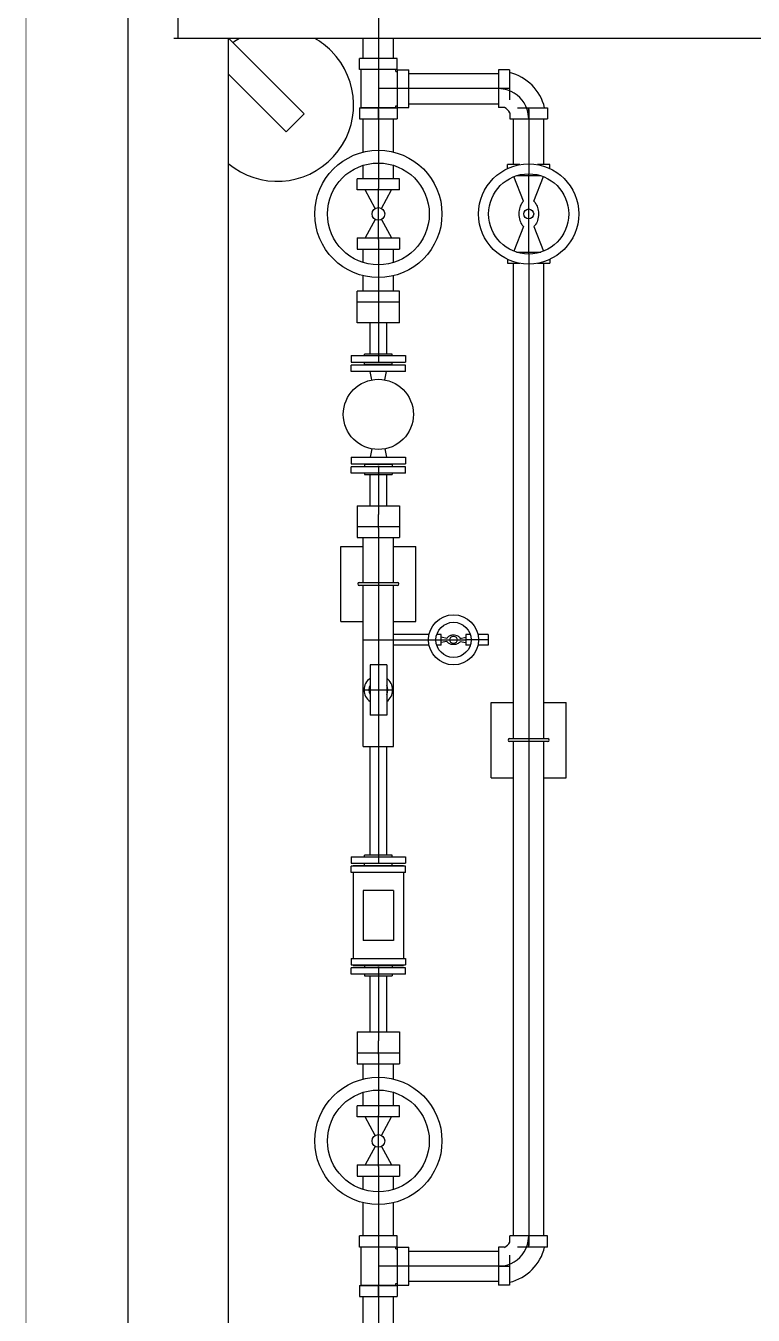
# Model space of a CAD drawing. Header units: inches. Extents: x 517790 to 538444, y 301815 to 302461.
# Drawn here: x 517917.616 to 517919.116, y 302311.199 to 302313.858 of the extents above; entities that cross this region are included whole.
import ezdxf

# ---------------------------------------------------------------- set-up
doc = ezdxf.new("R2010")
doc.units = ezdxf.units.IN
doc.header["$MEASUREMENT"] = 0
doc.layers.add('Layout', color=6, linetype='Continuous', lineweight=15)
doc.layers.add('硅胶总平面底图 工艺装置区', color=253, linetype='Continuous')

msp = doc.modelspace()

# ---------------------------------------------------------------- linework, layer by layer
at = {"layer": 'Layout', "color": 9, "const_width": 0.001}
msp.add_lwpolyline([(517923.6164, 302305.8183), (517923.6164, 302314.8182), (517917.6165, 302314.8182), (517917.6165, 302305.8183)], close=True, dxfattribs=at)
at = {"layer": '硅胶总平面底图 工艺装置区', "color": 253, "linetype": 'Continuous', "lineweight": -3}
for p, q in [((517918.3431, 302314.0382), (517918.3431, 302313.8316)), ((517917.8265, 302313.9349), (517917.8265, 302306.495)), ((517917.9298, 302313.9349), (517917.9298, 302313.8316)), ((517922.9931, 302313.8316), (517917.9216, 302313.8316)), ((517918.0331, 302313.8316), (517918.0331, 302306.5983)), ((517918.1898, 302313.6766), (517918.0348, 302313.8316)), ((517918.3119, 302313.7907), (517918.3119, 302313.8316)), ((517918.3431, 302313.8316), (517918.3431, 302313.7907)), ((517918.3743, 302313.7907), (517918.3743, 302313.8316)), ((517918.3821, 302313.7907), (517918.3041, 302313.7907)), ((517918.3041, 302313.7678), (517918.3041, 302313.7907)), ((517918.3431, 302313.7907), (517918.3431, 302313.771)), ((517918.3431, 302313.7907), (517918.3431, 302313.771)), ((517918.3821, 302313.7678), (517918.3821, 302313.7907)), ((517918.3821, 302313.7678), (517918.3041, 302313.7678)), ((517918.3074, 302313.6888), (517918.3074, 302313.7678)), ((517918.3431, 302313.771), (517918.3431, 302313.7678)), ((517918.3431, 302313.7678), (517918.3431, 302313.6888)), ((517918.3788, 302313.7639), (517918.3788, 302313.7678)), ((517918.3788, 302313.7639), (517918.3826, 302313.7639)), ((517918.3826, 302313.6893), (517918.3826, 302313.7672)), ((517918.3826, 302313.7672), (517918.4056, 302313.7672)), ((517918.4056, 302313.6893), (517918.4056, 302313.7672)), ((517918.4056, 302313.7594), (517918.5906, 302313.7594)), ((517918.5906, 302313.7672), (517918.5906, 302313.6893)), ((517918.6136, 302313.7672), (517918.5906, 302313.7672)), ((517918.6136, 302313.7672), (517918.6136, 302313.7053)), ((517918.1527, 302313.6395), (517918.0331, 302313.759)), ((517918.3826, 302313.7283), (517918.3431, 302313.7283)), ((517918.3859, 302313.7283), (517918.3826, 302313.7283)), ((517918.4056, 302313.7283), (517918.3859, 302313.7283)), ((517918.4056, 302313.7283), (517918.3859, 302313.7283)), ((517918.5906, 302313.7283), (517918.4056, 302313.7283)), ((517918.6103, 302313.7283), (517918.5906, 302313.7283)), ((517918.6103, 302313.7283), (517918.5906, 302313.7283)), ((517918.6136, 302313.7283), (517918.6103, 302313.7283)), ((517918.6136, 302313.7283), (517918.6136, 302313.7283)), ((517918.3041, 302313.6887), (517918.3821, 302313.6887)), ((517918.3041, 302313.6887), (517918.3041, 302313.6658)), ((517918.3788, 302313.6888), (517918.3074, 302313.6888)), ((517918.3431, 302313.6887), (517918.3431, 302313.6888)), ((517918.3431, 302313.6855), (517918.3431, 302313.6887)), ((517918.3431, 302313.6855), (517918.3431, 302313.6658)), ((517918.3431, 302313.6658), (517918.3431, 302313.6855)), ((517918.3788, 302313.6888), (517918.3788, 302313.6926)), ((517918.3788, 302313.6926), (517918.3826, 302313.6926)), ((517918.3821, 302313.6887), (517918.3821, 302313.6658)), ((517918.3826, 302313.6893), (517918.4056, 302313.6893)), ((517918.4056, 302313.6971), (517918.5906, 302313.6971)), ((517918.6035, 302313.6893), (517918.5906, 302313.6893)), ((517918.6302, 302313.6887), (517918.6531, 302313.6887)), ((517918.6531, 302313.6887), (517918.6531, 302313.6888)), ((517918.6531, 302313.6855), (517918.6531, 302313.6887)), ((517918.6531, 302313.6887), (517918.6921, 302313.6887)), ((517918.6531, 302313.6855), (517918.6531, 302313.6658)), ((517918.6531, 302313.6658), (517918.6531, 302313.6855)), ((517918.6921, 302313.6887), (517918.6921, 302313.6658)), ((517918.1898, 302313.6766), (517918.1527, 302313.6395)), ((517918.3041, 302313.6658), (517918.3821, 302313.6658)), ((517918.3119, 302313.5974), (517918.3119, 302313.6658)), ((517918.3431, 302313.6658), (517918.3431, 302313.6012)), ((517918.3743, 302313.5974), (517918.3743, 302313.6658)), ((517918.6141, 302313.6786), (517918.6141, 302313.6658)), ((517918.6141, 302313.6658), (517918.6531, 302313.6658)), ((517918.6219, 302313.5716), (517918.6219, 302313.6658)), ((517918.6531, 302313.6658), (517918.6531, 302313.5733)), ((517918.6531, 302313.6658), (517918.6921, 302313.6658)), ((517918.6843, 302313.5716), (517918.6843, 302313.6658)), ((517918.3431, 302313.6012), (517918.3431, 302313.5749)), ((517918.3431, 302313.5749), (517918.3431, 302313.5423)), ((517918.6531, 302313.5733), (517918.6531, 302313.5519)), ((517918.3119, 302313.5423), (517918.3119, 302313.5702)), ((517918.3743, 302313.5423), (517918.3743, 302313.5702)), ((517918.6348, 302313.5716), (517918.6097, 302313.5716)), ((517918.6097, 302313.5637), (517918.6097, 302313.5716)), ((517918.6427, 302313.4962), (517918.6228, 302313.5468)), ((517918.6531, 302313.5487), (517918.628, 302313.5487)), ((517918.6531, 302313.3879), (517918.6531, 302313.5519)), ((517918.6783, 302313.5487), (517918.6531, 302313.5487)), ((517918.6635, 302313.4962), (517918.6835, 302313.5468)), ((517918.6965, 302313.5716), (517918.6714, 302313.5716)), ((517918.6965, 302313.5637), (517918.6965, 302313.5716)), ((517918.3431, 302313.5423), (517918.2997, 302313.5423)), ((517918.2997, 302313.5193), (517918.2997, 302313.5423)), ((517918.3431, 302313.5423), (517918.3431, 302313.5226)), ((517918.3866, 302313.5423), (517918.3431, 302313.5423)), ((517918.3431, 302313.4173), (517918.3431, 302313.5226)), ((517918.3866, 302313.5193), (517918.3866, 302313.5423)), ((517918.3431, 302313.5193), (517918.2997, 302313.5193)), ((517918.3367, 302313.4814), (517918.3157, 302313.5193)), ((517918.3866, 302313.5193), (517918.3431, 302313.5193)), ((517918.3495, 302313.4814), (517918.3705, 302313.5193)), ((517918.3367, 302313.4584), (517918.3157, 302313.4205)), ((517918.3495, 302313.4584), (517918.3705, 302313.4205)), ((517918.6427, 302313.4437), (517918.6228, 302313.393)), ((517918.6635, 302313.4437), (517918.6835, 302313.393)), ((517918.2997, 302313.4205), (517918.3431, 302313.4205)), ((517918.2997, 302313.4205), (517918.2997, 302313.3976)), ((517918.3431, 302313.4205), (517918.3866, 302313.4205)), ((517918.3431, 302313.4173), (517918.3431, 302313.3976)), ((517918.3866, 302313.4205), (517918.3866, 302313.3976)), ((517918.2997, 302313.3976), (517918.3431, 302313.3976)), ((517918.3119, 302313.3697), (517918.3119, 302313.3976)), ((517918.3431, 302313.3976), (517918.3431, 302313.3649)), ((517918.3431, 302313.3976), (517918.3866, 302313.3976)), ((517918.3743, 302313.3697), (517918.3743, 302313.3976)), ((517918.628, 302313.3912), (517918.6531, 302313.3912)), ((517918.6531, 302313.3912), (517918.6783, 302313.3912)), ((517918.6531, 302313.3879), (517918.6531, 302313.3666)), ((517918.3431, 302313.3649), (517918.3431, 302313.3387)), ((517918.6097, 302313.3762), (517918.6097, 302313.3682)), ((517918.6097, 302313.3682), (517918.6348, 302313.3682)), ((517918.6219, 302312.388), (517918.6219, 302313.3682)), ((517918.6531, 302313.3666), (517918.6531, 302312.388)), ((517918.6714, 302313.3682), (517918.6965, 302313.3682)), ((517918.6843, 302312.388), (517918.6843, 302313.3682)), ((517918.6965, 302313.3762), (517918.6965, 302313.3682)), ((517918.3119, 302313.3108), (517918.3119, 302313.3424)), ((517918.3431, 302313.3387), (517918.3431, 302313.3108)), ((517918.3743, 302313.3108), (517918.3743, 302313.3424)), ((517918.3431, 302313.3108), (517918.2997, 302313.3108)), ((517918.2997, 302313.2452), (517918.2997, 302313.3108)), ((517918.2997, 302313.2879), (517918.2997, 302313.3108)), ((517918.3431, 302313.3108), (517918.3431, 302313.2911)), ((517918.3866, 302313.3108), (517918.3431, 302313.3108)), ((517918.3866, 302313.2452), (517918.3866, 302313.3108)), ((517918.3866, 302313.2879), (517918.3866, 302313.3108)), ((517918.3431, 302313.2879), (517918.2997, 302313.2879)), ((517918.3431, 302313.2911), (517918.3431, 302313.2633)), ((517918.3866, 302313.2879), (517918.3431, 302313.2879)), ((517918.3431, 302313.2633), (517918.3431, 302313.2452)), ((517918.3431, 302313.2452), (517918.2997, 302313.2452)), ((517918.3259, 302313.1808), (517918.3259, 302313.2452)), ((517918.3431, 302313.2452), (517918.3431, 302313.1808)), ((517918.3866, 302313.2452), (517918.3431, 302313.2452)), ((517918.3604, 302313.1808), (517918.3604, 302313.2452)), ((517918.2873, 302313.1777), (517918.3431, 302313.1777)), ((517918.2873, 302313.1777), (517918.2873, 302313.1645)), ((517918.3431, 302313.1808), (517918.3144, 302313.1808)), ((517918.3144, 302313.1777), (517918.3144, 302313.1808)), ((517918.3719, 302313.1808), (517918.3431, 302313.1808)), ((517918.3431, 302313.1808), (517918.3431, 302313.1628)), ((517918.3431, 302313.1777), (517918.3989, 302313.1777)), ((517918.3719, 302313.1777), (517918.3719, 302313.1808)), ((517918.3989, 302313.1777), (517918.3989, 302313.1645)), ((517918.2873, 302313.1645), (517918.3431, 302313.1645)), ((517918.3431, 302313.1584), (517918.2873, 302313.1584)), ((517918.2873, 302313.1452), (517918.2873, 302313.1584)), ((517918.3144, 302313.1595), (517918.3144, 302313.1645)), ((517918.3431, 302313.1595), (517918.3144, 302313.1595)), ((517918.3431, 302313.1645), (517918.3431, 302313.1628)), ((517918.3431, 302313.1645), (517918.3989, 302313.1645)), ((517918.3719, 302313.1595), (517918.3431, 302313.1595)), ((517918.3989, 302313.1584), (517918.3431, 302313.1584)), ((517918.3719, 302313.1595), (517918.3719, 302313.1645)), ((517918.3989, 302313.1452), (517918.3989, 302313.1584)), ((517918.3431, 302313.1452), (517918.2873, 302313.1452)), ((517918.3295, 302313.1276), (517918.3262, 302313.1452)), ((517918.3989, 302313.1452), (517918.3431, 302313.1452)), ((517918.3567, 302313.1276), (517918.3601, 302313.1452)), ((517918.2873, 302312.968), (517918.3431, 302312.968)), ((517918.2873, 302312.968), (517918.2873, 302312.9548)), ((517918.3295, 302312.9856), (517918.3262, 302312.968)), ((517918.3431, 302312.968), (517918.3989, 302312.968)), ((517918.3567, 302312.9856), (517918.3601, 302312.968)), ((517918.3989, 302312.968), (517918.3989, 302312.9548)), ((517918.2873, 302312.9548), (517918.3431, 302312.9548)), ((517918.3431, 302312.9487), (517918.2873, 302312.9487)), ((517918.2873, 302312.9355), (517918.2873, 302312.9487)), ((517918.3431, 302312.9355), (517918.2873, 302312.9355)), ((517918.3144, 302312.9537), (517918.3431, 302312.9537)), ((517918.3144, 302312.9537), (517918.3144, 302312.9487)), ((517918.3144, 302312.9355), (517918.3144, 302312.9324)), ((517918.3431, 302312.9548), (517918.3989, 302312.9548)), ((517918.3431, 302312.9537), (517918.3719, 302312.9537)), ((517918.3431, 302312.9504), (517918.3431, 302312.9324)), ((517918.3431, 302312.9487), (517918.3431, 302312.9504)), ((517918.3989, 302312.9487), (517918.3431, 302312.9487)), ((517918.3989, 302312.9355), (517918.3431, 302312.9355)), ((517918.3719, 302312.9537), (517918.3719, 302312.9487)), ((517918.3719, 302312.9355), (517918.3719, 302312.9324)), ((517918.3989, 302312.9355), (517918.3989, 302312.9487)), ((517918.3144, 302312.9324), (517918.3431, 302312.9324)), ((517918.3259, 302312.868), (517918.3259, 302312.9324)), ((517918.3431, 302312.9324), (517918.3431, 302312.868)), ((517918.3431, 302312.9324), (517918.3719, 302312.9324)), ((517918.3604, 302312.868), (517918.3604, 302312.9324)), ((517918.2997, 302312.868), (517918.3431, 302312.868)), ((517918.2997, 302312.868), (517918.2997, 302312.8024)), ((517918.3431, 302312.868), (517918.3431, 302312.8499)), ((517918.3431, 302312.868), (517918.3866, 302312.868)), ((517918.3866, 302312.868), (517918.3866, 302312.8024)), ((517918.3431, 302312.822), (517918.3431, 302312.8499)), ((517918.2997, 302312.8253), (517918.3431, 302312.8253)), ((517918.2997, 302312.8253), (517918.2997, 302312.8024)), ((517918.2997, 302312.8024), (517918.3431, 302312.8024)), ((517918.3119, 302312.7099), (517918.3119, 302312.8024)), ((517918.3431, 302312.8253), (517918.3866, 302312.8253)), ((517918.3431, 302312.822), (517918.3431, 302312.8024)), ((517918.3431, 302312.8024), (517918.3866, 302312.8024)), ((517918.3431, 302312.8024), (517918.3431, 302312.7099)), ((517918.3743, 302312.7099), (517918.3743, 302312.8024)), ((517918.3866, 302312.8253), (517918.3866, 302312.8024)), ((517918.2656, 302312.6293), (517918.2656, 302312.7843)), ((517918.2656, 302312.7843), (517918.3119, 302312.7843)), ((517918.3743, 302312.7843), (517918.4206, 302312.7843)), ((517918.4206, 302312.6293), (517918.4206, 302312.7843)), ((517918.3038, 302312.7099), (517918.3824, 302312.7099)), ((517918.3824, 302312.7037), (517918.3038, 302312.7037)), ((517918.3119, 302312.5916), (517918.3119, 302312.7037)), ((517918.3431, 302312.7099), (517918.3431, 302312.7037)), ((517918.3431, 302312.7037), (517918.3431, 302312.5916)), ((517918.3743, 302312.5916), (517918.3743, 302312.7037)), ((517918.2656, 302312.6293), (517918.3119, 302312.6293)), ((517918.3743, 302312.6293), (517918.4206, 302312.6293)), ((517918.3119, 302312.5916), (517918.3743, 302312.5916)), ((517918.3119, 302312.4883), (517918.3119, 302312.5916)), ((517918.3431, 302312.5916), (517918.3725, 302312.5916)), ((517918.3431, 302312.5916), (517918.3431, 302312.5399)), ((517918.3431, 302312.5916), (517918.3431, 302312.5916)), ((517918.3431, 302312.5916), (517918.3431, 302312.5916)), ((517918.3725, 302312.5916), (517918.3743, 302312.5916)), ((517918.4476, 302312.6026), (517918.3743, 302312.6026)), ((517918.3743, 302312.4883), (517918.3743, 302312.5916)), ((517918.3743, 302312.5916), (517918.4464, 302312.5916)), ((517918.4464, 302312.5916), (517918.4727, 302312.5916)), ((517918.4727, 302312.6026), (517918.4637, 302312.6026)), ((517918.4727, 302312.5806), (517918.4727, 302312.6026)), ((517918.4841, 302312.5947), (517918.4727, 302312.5973)), ((517918.4727, 302312.5916), (517918.5236, 302312.5916)), ((517918.5121, 302312.5947), (517918.5236, 302312.5973)), ((517918.5236, 302312.6026), (517918.5236, 302312.5916)), ((517918.5326, 302312.6026), (517918.5236, 302312.6026)), ((517918.5498, 302312.5916), (517918.5236, 302312.5916)), ((517918.5236, 302312.5916), (517918.5236, 302312.5916)), ((517918.5236, 302312.5916), (517918.5236, 302312.5916)), ((517918.5236, 302312.5916), (517918.5236, 302312.5806)), ((517918.5695, 302312.6026), (517918.5486, 302312.6026)), ((517918.5695, 302312.5916), (517918.5498, 302312.5916)), ((517918.5695, 302312.6026), (517918.5695, 302312.5916)), ((517918.5695, 302312.5916), (517918.5695, 302312.5806)), ((517918.4476, 302312.5806), (517918.3743, 302312.5806)), ((517918.4727, 302312.5806), (517918.4637, 302312.5806)), ((517918.4841, 302312.5885), (517918.4727, 302312.5859)), ((517918.5121, 302312.5885), (517918.5236, 302312.5859)), ((517918.5326, 302312.5806), (517918.5236, 302312.5806)), ((517918.5695, 302312.5806), (517918.5486, 302312.5806)), ((517918.3259, 302312.5399), (517918.3259, 302312.4883)), ((517918.3603, 302312.5399), (517918.3259, 302312.5399)), ((517918.3431, 302312.5399), (517918.3431, 302312.4883)), ((517918.3603, 302312.5399), (517918.3603, 302312.4883)), ((517918.3119, 302312.4883), (517918.3743, 302312.4883)), ((517918.3119, 302312.3718), (517918.3119, 302312.4883)), ((517918.3259, 302312.4883), (517918.3259, 302312.4366)), ((517918.3431, 302312.4883), (517918.3431, 302312.4883)), ((517918.3431, 302312.4883), (517918.3431, 302312.4883)), ((517918.3431, 302312.4883), (517918.3431, 302312.4366)), ((517918.3603, 302312.4883), (517918.3603, 302312.4366)), ((517918.3743, 302312.3718), (517918.3743, 302312.4883)), ((517918.5756, 302312.3074), (517918.5756, 302312.4624)), ((517918.5756, 302312.4624), (517918.6219, 302312.4624)), ((517918.6843, 302312.4624), (517918.7306, 302312.4624)), ((517918.7306, 302312.3074), (517918.7306, 302312.4624)), ((517918.3603, 302312.4366), (517918.3259, 302312.4366)), ((517918.3431, 302312.4366), (517918.3431, 302312.3718)), ((517918.6138, 302312.388), (517918.6924, 302312.388)), ((517918.6924, 302312.3818), (517918.6138, 302312.3818)), ((517918.6219, 302311.3624), (517918.6219, 302312.3818)), ((517918.6531, 302312.388), (517918.6531, 302312.3818)), ((517918.6531, 302312.3818), (517918.6531, 302311.3624)), ((517918.6843, 302311.3624), (517918.6843, 302312.3818)), ((517918.3119, 302312.3718), (517918.3743, 302312.3718)), ((517918.3259, 302312.1475), (517918.3259, 302312.3718)), ((517918.3431, 302312.3718), (517918.3431, 302312.1475)), ((517918.3604, 302312.1475), (517918.3604, 302312.3718)), ((517918.5756, 302312.3074), (517918.6219, 302312.3074)), ((517918.6843, 302312.3074), (517918.7306, 302312.3074)), ((517918.2873, 302312.1444), (517918.3431, 302312.1444)), ((517918.2873, 302312.1444), (517918.2873, 302312.1312)), ((517918.3431, 302312.1475), (517918.3144, 302312.1475)), ((517918.3144, 302312.1444), (517918.3144, 302312.1475)), ((517918.3431, 302312.1475), (517918.3431, 302312.1294)), ((517918.3719, 302312.1475), (517918.3431, 302312.1475)), ((517918.3431, 302312.1444), (517918.3989, 302312.1444)), ((517918.3719, 302312.1444), (517918.3719, 302312.1475)), ((517918.3989, 302312.1444), (517918.3989, 302312.1312)), ((517918.2873, 302312.1312), (517918.3431, 302312.1312)), ((517918.3431, 302312.125), (517918.2873, 302312.125)), ((517918.2873, 302312.1119), (517918.2873, 302312.125)), ((517918.3431, 302312.1119), (517918.2873, 302312.1119)), ((517918.2914, 302312.1266), (517918.3431, 302312.1266)), ((517918.2914, 302312.1266), (517918.2914, 302312.125)), ((517918.2914, 302312.1119), (517918.2914, 302311.9347)), ((517918.3144, 302312.1266), (517918.3144, 302312.1312)), ((517918.3431, 302312.1312), (517918.3431, 302312.1294)), ((517918.3431, 302312.1312), (517918.3989, 302312.1312)), ((517918.3431, 302312.1266), (517918.3948, 302312.1266)), ((517918.3989, 302312.125), (517918.3431, 302312.125)), ((517918.3989, 302312.1119), (517918.3431, 302312.1119)), ((517918.3719, 302312.1266), (517918.3719, 302312.1312)), ((517918.3948, 302312.1266), (517918.3948, 302312.125)), ((517918.3948, 302312.1119), (517918.3948, 302311.9347)), ((517918.3989, 302312.1119), (517918.3989, 302312.125)), ((517918.3121, 302312.0749), (517918.3121, 302311.9716)), ((517918.3741, 302312.0749), (517918.3121, 302312.0749)), ((517918.3741, 302312.0749), (517918.3741, 302311.9716)), ((517918.3741, 302311.9716), (517918.3121, 302311.9716)), ((517918.2873, 302311.9347), (517918.3431, 302311.9347)), ((517918.2873, 302311.9347), (517918.2873, 302311.9215)), ((517918.3431, 302311.9347), (517918.3989, 302311.9347)), ((517918.3989, 302311.9347), (517918.3989, 302311.9215)), ((517918.2873, 302311.9215), (517918.3431, 302311.9215)), ((517918.3431, 302311.9153), (517918.2873, 302311.9153)), ((517918.2873, 302311.9022), (517918.2873, 302311.9153)), ((517918.3431, 302311.9022), (517918.2873, 302311.9022)), ((517918.2914, 302311.9215), (517918.2914, 302311.9199)), ((517918.2914, 302311.9199), (517918.3431, 302311.9199)), ((517918.3144, 302311.9199), (517918.3144, 302311.9153)), ((517918.3144, 302311.9022), (517918.3144, 302311.8991)), ((517918.3144, 302311.8991), (517918.3431, 302311.8991)), ((517918.3259, 302311.783), (517918.3259, 302311.8991)), ((517918.3431, 302311.9215), (517918.3989, 302311.9215)), ((517918.3431, 302311.9199), (517918.3948, 302311.9199)), ((517918.3431, 302311.9171), (517918.3431, 302311.8991)), ((517918.3431, 302311.9153), (517918.3431, 302311.9171)), ((517918.3989, 302311.9153), (517918.3431, 302311.9153)), ((517918.3989, 302311.9022), (517918.3431, 302311.9022)), ((517918.3431, 302311.8991), (517918.3431, 302311.783)), ((517918.3431, 302311.8991), (517918.3719, 302311.8991)), ((517918.3604, 302311.783), (517918.3604, 302311.8991)), ((517918.3719, 302311.9199), (517918.3719, 302311.9153)), ((517918.3719, 302311.9022), (517918.3719, 302311.8991)), ((517918.3948, 302311.9215), (517918.3948, 302311.9199)), ((517918.3989, 302311.9022), (517918.3989, 302311.9153)), ((517918.2997, 302311.783), (517918.3431, 302311.783)), ((517918.2997, 302311.783), (517918.2997, 302311.7174)), ((517918.3431, 302311.783), (517918.3866, 302311.783)), ((517918.3431, 302311.783), (517918.3431, 302311.7649)), ((517918.3431, 302311.7371), (517918.3431, 302311.7649)), ((517918.3866, 302311.783), (517918.3866, 302311.7174)), ((517918.2997, 302311.7403), (517918.3431, 302311.7403)), ((517918.2997, 302311.7403), (517918.2997, 302311.7174)), ((517918.3431, 302311.7403), (517918.3866, 302311.7403)), ((517918.3866, 302311.7403), (517918.3866, 302311.7174)), ((517918.2997, 302311.7174), (517918.3431, 302311.7174)), ((517918.3119, 302311.6858), (517918.3119, 302311.7174)), ((517918.3431, 302311.7371), (517918.3431, 302311.7174)), ((517918.3431, 302311.7174), (517918.3866, 302311.7174)), ((517918.3431, 302311.7174), (517918.3431, 302311.6895)), ((517918.3743, 302311.6858), (517918.3743, 302311.7174)), ((517918.3431, 302311.6895), (517918.3431, 302311.6633)), ((517918.3119, 302311.6306), (517918.3119, 302311.6585)), ((517918.3431, 302311.6633), (517918.3431, 302311.6306)), ((517918.3743, 302311.6306), (517918.3743, 302311.6585)), ((517918.3431, 302311.6306), (517918.2997, 302311.6306)), ((517918.2997, 302311.6077), (517918.2997, 302311.6306)), ((517918.3431, 302311.6077), (517918.2997, 302311.6077)), ((517918.3367, 302311.5698), (517918.3157, 302311.6077)), ((517918.3866, 302311.6306), (517918.3431, 302311.6306)), ((517918.3431, 302311.6306), (517918.3431, 302311.6109)), ((517918.3431, 302311.5056), (517918.3431, 302311.6109)), ((517918.3866, 302311.6077), (517918.3431, 302311.6077)), ((517918.3495, 302311.5698), (517918.3705, 302311.6077)), ((517918.3866, 302311.6077), (517918.3866, 302311.6306)), ((517918.3367, 302311.5468), (517918.3157, 302311.5089)), ((517918.3495, 302311.5468), (517918.3705, 302311.5089)), ((517918.2997, 302311.5089), (517918.3431, 302311.5089)), ((517918.2997, 302311.5089), (517918.2997, 302311.4859)), ((517918.3431, 302311.5089), (517918.3866, 302311.5089)), ((517918.3431, 302311.5056), (517918.3431, 302311.4859)), ((517918.3866, 302311.5089), (517918.3866, 302311.4859)), ((517918.2997, 302311.4859), (517918.3431, 302311.4859)), ((517918.3119, 302311.458), (517918.3119, 302311.4859)), ((517918.3431, 302311.4859), (517918.3866, 302311.4859)), ((517918.3431, 302311.4859), (517918.3431, 302311.4533)), ((517918.3743, 302311.458), (517918.3743, 302311.4859)), ((517918.3431, 302311.4533), (517918.3431, 302311.427)), ((517918.3119, 302311.3624), (517918.3119, 302311.4308)), ((517918.3431, 302311.427), (517918.3431, 302311.3624)), ((517918.3743, 302311.3624), (517918.3743, 302311.4308)), ((517918.3821, 302311.3624), (517918.3041, 302311.3624)), ((517918.3041, 302311.3394), (517918.3041, 302311.3624)), ((517918.3821, 302311.3394), (517918.3041, 302311.3394)), ((517918.3074, 302311.2604), (517918.3074, 302311.3394)), ((517918.3431, 302311.3624), (517918.3431, 302311.3427)), ((517918.3431, 302311.3624), (517918.3431, 302311.3427)), ((517918.3431, 302311.3427), (517918.3431, 302311.3394)), ((517918.3431, 302311.3394), (517918.3431, 302311.2604)), ((517918.3788, 302311.3356), (517918.3788, 302311.3394)), ((517918.3821, 302311.3394), (517918.3821, 302311.3624)), ((517918.6921, 302311.3624), (517918.6141, 302311.3624)), ((517918.6141, 302311.3496), (517918.6141, 302311.3624)), ((517918.6921, 302311.3395), (517918.6302, 302311.3395)), ((517918.6531, 302311.3427), (517918.6531, 302311.3624)), ((517918.6531, 302311.3624), (517918.6531, 302311.3427)), ((517918.6531, 302311.3395), (517918.6531, 302311.3427)), ((517918.6531, 302311.3394), (517918.6531, 302311.3395)), ((517918.6921, 302311.3395), (517918.6921, 302311.3624)), ((517918.3788, 302311.3356), (517918.3826, 302311.3356)), ((517918.3826, 302311.261), (517918.3826, 302311.3389)), ((517918.3826, 302311.3389), (517918.4056, 302311.3389)), ((517918.4056, 302311.261), (517918.4056, 302311.3389)), ((517918.4056, 302311.3311), (517918.5906, 302311.3311)), ((517918.5906, 302311.3389), (517918.5906, 302311.2999)), ((517918.6035, 302311.3389), (517918.5906, 302311.3389)), ((517918.6136, 302311.3229), (517918.6136, 302311.2999)), ((517918.3826, 302311.2999), (517918.3431, 302311.2999)), ((517918.3859, 302311.2999), (517918.3826, 302311.2999)), ((517918.4056, 302311.2999), (517918.3859, 302311.2999)), ((517918.4056, 302311.2999), (517918.3859, 302311.2999)), ((517918.5906, 302311.2999), (517918.4056, 302311.2999)), ((517918.5906, 302311.2999), (517918.6103, 302311.2999)), ((517918.5906, 302311.2999), (517918.5906, 302311.261)), ((517918.6103, 302311.2999), (517918.5906, 302311.2999)), ((517918.6103, 302311.2999), (517918.6136, 302311.2999)), ((517918.6136, 302311.2999), (517918.6136, 302311.2999)), ((517918.6136, 302311.2999), (517918.6136, 302311.261)), ((517918.3041, 302311.2604), (517918.3821, 302311.2604)), ((517918.3041, 302311.2604), (517918.3041, 302311.2375)), ((517918.3788, 302311.2604), (517918.3074, 302311.2604)), ((517918.3431, 302311.2604), (517918.3431, 302311.2604)), ((517918.3431, 302311.2572), (517918.3431, 302311.2604)), ((517918.3788, 302311.2604), (517918.3788, 302311.2643)), ((517918.3788, 302311.2643), (517918.3826, 302311.2643)), ((517918.3821, 302311.2604), (517918.3821, 302311.2375)), ((517918.3826, 302311.261), (517918.4056, 302311.261)), ((517918.4056, 302311.2688), (517918.5906, 302311.2688)), ((517918.6136, 302311.261), (517918.5906, 302311.261)), ((517918.3041, 302311.2375), (517918.3821, 302311.2375)), ((517918.3119, 302311.114), (517918.3119, 302311.2375)), ((517918.3431, 302311.2572), (517918.3431, 302311.2375)), ((517918.3431, 302311.2375), (517918.3431, 302311.2572)), ((517918.3431, 302311.2375), (517918.3431, 302311.1656)), ((517918.3743, 302311.114), (517918.3743, 302311.2375))]:
    msp.add_line(p, q, dxfattribs=at)
for centre, radius in [((517918.3431, 302313.4699), 0.1312), ((517918.3431, 302313.4699), 0.105), ((517918.6531, 302313.4699), 0.1033), ((517918.6531, 302313.4699), 0.0827), ((517918.3431, 302313.4699), 0.0131), ((517918.6531, 302313.4699), 0.0103), ((517918.3431, 302313.0566), 0.0723), ((517918.4981, 302312.5916), 0.0517), ((517918.4981, 302312.5916), 0.0362), ((517918.4981, 302312.5916), 0.00775), ((517918.3431, 302311.5583), 0.1312), ((517918.3431, 302311.5583), 0.105), ((517918.3431, 302311.5583), 0.0131)]:
    msp.add_circle(centre, radius, dxfattribs=at)
for centre, radius, start, end in [((517918.1345, 302313.6947), 0.1575, 119.6273, 125.4059), ((517918.1345, 302313.6947), 0.1575, 45, 60.3727), ((517918.1345, 302313.6947), 0.1575, 229.9102, 45), ((517918.5906, 302313.6658), 0.0982, 13.524, 76.476), ((517918.5906, 302313.6658), 0.0625, 71.6316, 90), ((517918.5906, 302313.6658), 0.0625, 18.3684, 71.6316), ((517918.5906, 302313.6658), 0.0268, 28.6636, 61.3364), ((517918.5906, 302313.6658), 0.0625, 0, 18.3684), ((517918.3038, 302312.7068), 0.0031, 90, 270), ((517918.3824, 302312.7068), 0.0031, 270, 90), ((517918.3431, 302312.4883), 0.0295, 125.6391, 234.3609), ((517918.3431, 302312.4883), 0.0295, 305.6391, 54.3609), ((517918.3431, 302312.4883), 0.0197, 150.9287, 209.0713), ((517918.3431, 302312.4883), 0.0197, 330.9287, 29.0713), ((517918.6138, 302312.3849), 0.0031, 90, 270), ((517918.6924, 302312.3849), 0.0031, 270, 90), ((517918.5906, 302311.3624), 0.0268, 298.6636, 331.3364), ((517918.5906, 302311.3624), 0.0625, 288.3684, 341.6316), ((517918.5906, 302311.3624), 0.0982, 283.524, 346.476), ((517918.5906, 302311.3624), 0.0625, 341.6316, 0), ((517918.5906, 302311.3624), 0.0625, 270, 288.3684)]:
    msp.add_arc(centre, radius, start, end, dxfattribs=at)
for points, knots in [([(517918.6427, 302313.4962), (517918.6418, 302313.4953), (517918.6409, 302313.4943), (517918.64, 302313.4933), (517918.6383, 302313.4911), (517918.6369, 302313.4886), (517918.6357, 302313.4858), (517918.6343, 302313.4822), (517918.6333, 302313.4783), (517918.633, 302313.4741), (517918.6325, 302313.4694), (517918.6328, 302313.4644), (517918.6339, 302313.4599), (517918.6349, 302313.4555), (517918.6366, 302313.4515), (517918.6388, 302313.4483), (517918.6399, 302313.4465), (517918.6413, 302313.445), (517918.6427, 302313.4437)], [0.534707, 0.534707, 0.534707, 0.534707, 0.70005, 0.70005, 0.70005, 1.024067, 1.024067, 1.024067, 1.43199, 1.43199, 1.43199, 1.906884, 1.906884, 1.906884, 2.35788, 2.35788, 2.35788, 2.606885, 2.606885, 2.606885, 2.606885]), ([(517918.6635, 302313.4962), (517918.6644, 302313.4953), (517918.6654, 302313.4943), (517918.6662, 302313.4933), (517918.6679, 302313.4911), (517918.6693, 302313.4886), (517918.6705, 302313.4858), (517918.6719, 302313.4822), (517918.6729, 302313.4783), (517918.6733, 302313.4741), (517918.6737, 302313.4694), (517918.6734, 302313.4644), (517918.6723, 302313.4599), (517918.6713, 302313.4555), (517918.6696, 302313.4515), (517918.6675, 302313.4483), (517918.6663, 302313.4465), (517918.6649, 302313.445), (517918.6635, 302313.4437)], [0.534707, 0.534707, 0.534707, 0.534707, 0.70005, 0.70005, 0.70005, 1.024067, 1.024067, 1.024067, 1.43199, 1.43199, 1.43199, 1.906884, 1.906884, 1.906884, 2.35788, 2.35788, 2.35788, 2.606885, 2.606885, 2.606885, 2.606885]), ([(517918.5121, 302312.5947), (517918.5119, 302312.5951), (517918.5117, 302312.5954), (517918.5115, 302312.5958), (517918.5109, 302312.5966), (517918.5102, 302312.5973), (517918.5094, 302312.5979), (517918.5084, 302312.5988), (517918.5072, 302312.5995), (517918.5058, 302312.6), (517918.5041, 302312.6007), (517918.5021, 302312.6012), (517918.5002, 302312.6013), (517918.4978, 302312.6016), (517918.4954, 302312.6014), (517918.4932, 302312.6009), (517918.4911, 302312.6004), (517918.4892, 302312.5996), (517918.4877, 302312.5985), (517918.4865, 302312.5977), (517918.4855, 302312.5968), (517918.4847, 302312.5958), (517918.4845, 302312.5954), (517918.4843, 302312.5951), (517918.4841, 302312.5947)], [0.324149, 0.324149, 0.324149, 0.324149, 0.43862, 0.43862, 0.43862, 0.70005, 0.70005, 0.70005, 1.024067, 1.024067, 1.024067, 1.43199, 1.43199, 1.43199, 1.906884, 1.906884, 1.906884, 2.35788, 2.35788, 2.35788, 2.704097, 2.704097, 2.704097, 2.817444, 2.817444, 2.817444, 2.817444]), ([(517918.5121, 302312.5885), (517918.5119, 302312.5881), (517918.5117, 302312.5878), (517918.5115, 302312.5874), (517918.5109, 302312.5866), (517918.5102, 302312.5859), (517918.5094, 302312.5853), (517918.5084, 302312.5844), (517918.5072, 302312.5837), (517918.5058, 302312.5832), (517918.5041, 302312.5825), (517918.5021, 302312.582), (517918.5002, 302312.5819), (517918.4978, 302312.5816), (517918.4954, 302312.5818), (517918.4932, 302312.5823), (517918.4911, 302312.5828), (517918.4892, 302312.5836), (517918.4877, 302312.5847), (517918.4865, 302312.5855), (517918.4855, 302312.5864), (517918.4847, 302312.5874), (517918.4845, 302312.5878), (517918.4843, 302312.5881), (517918.4841, 302312.5885)], [0.324149, 0.324149, 0.324149, 0.324149, 0.43862, 0.43862, 0.43862, 0.70005, 0.70005, 0.70005, 1.024067, 1.024067, 1.024067, 1.43199, 1.43199, 1.43199, 1.906884, 1.906884, 1.906884, 2.35788, 2.35788, 2.35788, 2.704097, 2.704097, 2.704097, 2.817444, 2.817444, 2.817444, 2.817444])]:
    msp.add_open_spline(points, degree=3, knots=knots, dxfattribs=at)

doc.saveas('drawing.dxf')
